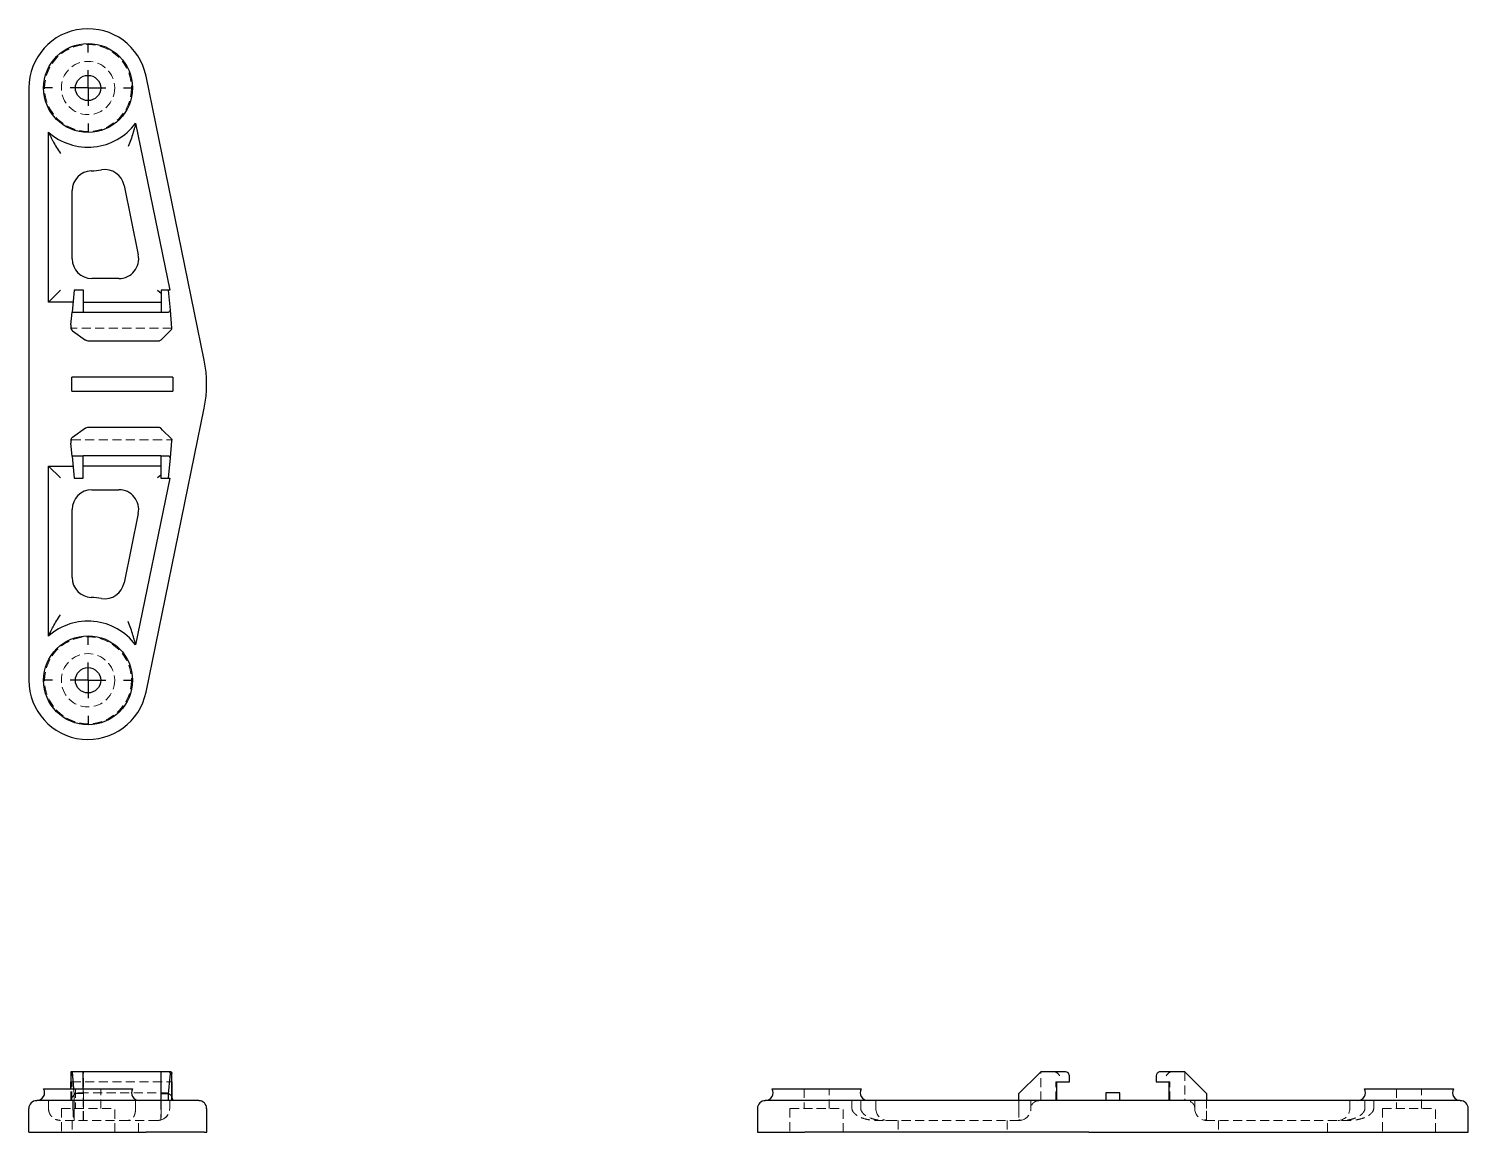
# Model space of a CAD drawing. Header units: millimetres. Extents: x 70 to 273, y 53 to 208.
import ezdxf

# ---------------------------------------------------------------- set-up
doc = ezdxf.new("R2010")
doc.units = ezdxf.units.MM
doc.linetypes.add('HIDDEN', pattern=[1.905, 1.27, -0.635])
doc.layers.add('10', color=7, linetype='Continuous')

# ---------------------------------------------------------------- blocks, each defined once
blk = doc.blocks.new('SW_CENTERMARKSYMBOL_0')
at = {"layer": '10', "color": 0}
for p, q in [((0, 5), (0, 6.25)), ((0, 0), (0, 2.5)), ((-5, 0), (-6.25, 0)), ((0, 0), (-2.5, 0)), ((0, 0), (0, -2.5)), ((0, 0), (2.5, 0)), ((5, 0), (6.25, 0)), ((0, -5), (0, -6.25))]:
    blk.add_line(p, q, dxfattribs=at)
blk = doc.blocks.new('SW_CENTERMARKSYMBOL_1')
at = {"layer": '10', "color": 0}
for p, q in [((0, 5), (0, 6.25)), ((0, 0), (0, 2.5)), ((-5, 0), (-6.25, 0)), ((0, 0), (-2.5, 0)), ((0, 0), (0, -2.5)), ((0, 0), (2.5, 0)), ((5, 0), (6.25, 0)), ((0, -5), (0, -6.25))]:
    blk.add_line(p, q, dxfattribs=at)

msp = doc.modelspace()

# ---------------------------------------------------------------- linework, layer by layer
at = {"color": 7, "linetype": 'Continuous', "lineweight": 25}
for p, q in [((95.16, 161.36), (86.98, 201.34)), ((70.48, 199.67), (70.48, 116.33)), ((85.51, 194.7), (90.31, 171.2)), ((73.26, 169.53), (73.26, 193.46)), ((76.6, 175.64), (76.6, 185.23)), ((83.89, 185.97), (85.89, 176.2)), ((83.17, 172.87), (79.37, 172.87)), ((73.26, 169.53), (74.93, 171.2)), ((76.85, 171.2), (76.58, 168.15)), ((78.18, 171.2), (76.85, 171.2)), ((78.18, 168.15), (78.18, 171.2)), ((88.61, 171.2), (89.1, 170.8)), ((89.1, 171.2), (89.1, 168.15)), ((90.16, 171.2), (89.1, 171.2)), ((90.4, 168.43), (90.16, 171.2)), ((90.31, 171.2), (90.16, 171.2)), ((76.7, 169.53), (73.26, 169.53)), ((76.42, 166.34), (76.58, 168.15)), ((76.58, 168.15), (78.18, 168.15)), ((78.18, 169.53), (89.1, 169.53)), ((78.18, 168.11), (78.18, 168.15)), ((78.18, 168.11), (89.1, 168.11)), ((89.1, 168.11), (89.1, 168.15)), ((89.1, 168.15), (90.15, 168.15)), ((90.63, 165.89), (90.4, 168.43)), ((76.42, 166.34), (76.39, 166.02)), ((76.63, 165.51), (78.48, 164.21)), ((78.8, 164.11), (88.87, 164.11)), ((89.07, 164.19), (89.35, 164.47)), ((89.35, 164.47), (90.54, 165.67)), ((76.52, 157), (76.52, 159)), ((77.63, 159), (76.52, 159)), ((89.63, 159), (77.63, 159)), ((90.74, 159), (89.63, 159)), ((90.74, 159), (90.74, 157)), ((76.52, 157), (77.63, 157)), ((77.63, 157), (89.63, 157)), ((89.63, 157), (90.74, 157)), ((86.98, 114.66), (95.16, 154.64)), ((88.84, 151.89), (78.76, 151.89)), ((76.39, 150.01), (76.42, 149.69)), ((78.44, 151.79), (76.62, 150.51)), ((89.32, 151.53), (89.04, 151.81)), ((90.56, 150.29), (89.32, 151.53)), ((90.41, 147.63), (90.62, 150.04)), ((90.62, 150.04), (90.63, 150.11)), ((76.58, 147.85), (76.42, 149.69)), ((78.15, 147.85), (76.58, 147.85)), ((76.58, 147.85), (76.85, 144.79)), ((89.07, 147.89), (78.15, 147.89)), ((78.15, 147.89), (78.15, 147.85)), ((78.15, 144.79), (78.15, 147.85)), ((89.07, 147.89), (89.07, 147.85)), ((90.2, 147.85), (89.07, 147.85)), ((89.07, 147.85), (89.07, 144.79)), ((73.26, 146.47), (76.7, 146.47)), ((73.26, 122.54), (73.26, 146.47)), ((74.93, 144.8), (73.26, 146.47)), ((89.07, 146.47), (78.15, 146.47)), ((90.16, 144.79), (90.41, 147.63)), ((76.85, 144.79), (78.15, 144.79)), ((90.31, 144.79), (85.51, 121.3)), ((89.07, 145.18), (88.61, 144.8)), ((89.07, 144.79), (90.16, 144.79)), ((90.16, 144.79), (90.31, 144.79)), ((79.37, 143.13), (83.17, 143.13)), ((76.6, 130.77), (76.6, 140.36)), ((85.89, 139.8), (83.89, 130.03)), ((76.39, 61.14), (76.39, 59.85)), ((76.58, 61.24), (76.42, 61.24)), ((76.58, 61.24), (76.79, 58.85)), ((78.15, 61.24), (76.58, 61.24)), ((78.15, 58.85), (78.15, 61.24)), ((89.07, 61.24), (78.15, 61.24)), ((90.2, 61.24), (89.07, 61.24)), ((89.07, 61.24), (89.07, 58.19)), ((90.16, 58.19), (90.41, 61.02)), ((90.4, 61.24), (90.2, 61.24)), ((90.43, 61.23), (90.4, 61.24)), ((90.63, 60.96), (90.63, 60.98)), ((90.63, 57.19), (90.63, 60.96)), ((90.63, 57.67), (90.63, 60.96)), ((209.79, 58.19), (212.63, 61.02)), ((212.85, 61.24), (212.63, 61.02)), ((215.06, 61.24), (212.85, 61.24)), ((216.33, 61.24), (215.06, 61.24)), ((230.87, 61.24), (229.67, 61.24)), ((233.15, 61.24), (230.87, 61.24)), ((233.43, 60.96), (233.15, 61.24)), ((233.43, 60.96), (236.2, 58.19)), ((72.56, 58.85), (85.08, 58.85)), ((76.39, 58.85), (76.39, 59.85)), ((76.39, 59.85), (76.39, 59.85)), ((76.39, 59.85), (76.39, 59.85)), ((90.63, 59.85), (90.63, 57.67)), ((90.63, 59.85), (90.63, 59.85)), ((175.07, 58.85), (187.59, 58.85)), ((215.14, 57.19), (215.14, 59.85)), ((215.14, 59.85), (215.29, 59.85)), ((215.29, 59.85), (216.81, 59.85)), ((216.81, 59.85), (216.89, 59.85)), ((216.89, 59.85), (216.89, 60.69)), ((229.11, 60.69), (229.11, 59.85)), ((229.11, 59.85), (229.19, 59.85)), ((229.19, 59.85), (230.67, 59.85)), ((230.67, 59.85), (230.86, 59.85)), ((230.86, 59.85), (230.86, 57.19)), ((258.41, 58.85), (270.93, 58.85)), ((85.89, 57.19), (71.6, 57.19)), ((94.07, 57.19), (85.89, 57.19)), ((89.07, 58.19), (89.07, 57.19)), ((89.07, 58.19), (90.16, 58.19)), ((90.16, 57.19), (90.16, 58.19)), ((94.4, 57.19), (94.07, 57.19)), ((179.89, 57.19), (174.11, 57.19)), ((219.87, 57.19), (179.89, 57.19)), ((209.79, 57.19), (209.79, 58.19)), ((226.13, 57.19), (219.87, 57.19)), ((222, 58.3), (222, 57.19)), ((224, 58.3), (222, 58.3)), ((224, 57.19), (224, 58.3)), ((266.11, 57.19), (226.13, 57.19)), ((236.2, 58.19), (236.2, 57.19)), ((271.89, 57.19), (266.11, 57.19)), ((70.48, 52.74), (70.48, 56.07)), ((95.52, 52.74), (95.52, 56.07)), ((173, 56.07), (173, 52.74)), ((273, 52.74), (273, 56.07)), ((70.48, 52.74), (86.98, 52.74)), ((95.16, 52.74), (86.98, 52.74)), ((95.16, 52.74), (95.52, 52.74)), ((173, 52.74), (179.66, 52.74)), ((219.64, 52.74), (179.66, 52.74)), ((219.64, 52.74), (226.36, 52.74)), ((226.36, 52.74), (266.34, 52.74)), ((266.34, 52.74), (273, 52.74))]:
    msp.add_line(p, q, dxfattribs=at)
at = {"color": 7, "linetype": 'HIDDEN', "lineweight": 18}
for p, q in [((76.53, 165.86), (76.39, 166)), ((90.63, 165.86), (76.53, 165.86)), ((76.39, 150), (76.53, 150.14)), ((76.53, 150.14), (90.63, 150.14)), ((76.39, 61.14), (76.39, 59.85)), ((76.85, 58.19), (76.58, 61.24)), ((78.18, 57.19), (78.18, 61.24)), ((89.1, 61.24), (89.1, 57.19)), ((90.4, 60.96), (90.16, 58.19)), ((90.63, 60.96), (90.61, 61.07)), ((212.89, 57.19), (212.89, 61.24)), ((233.11, 61.24), (233.11, 57.19)), ((76.39, 59.85), (76.53, 59.85)), ((76.39, 57.19), (76.39, 58.85)), ((76.53, 57.19), (76.53, 59.85)), ((76.53, 59.85), (90.63, 59.85)), ((76.79, 58.85), (76.85, 58.19)), ((77.04, 58.85), (77.04, 56.07)), ((78.15, 58.19), (78.15, 58.85)), ((80.6, 56.07), (80.6, 58.85)), ((90.63, 57.19), (90.63, 59.85)), ((179.56, 58.85), (179.56, 56.07)), ((183.11, 56.07), (183.11, 58.85)), ((215, 57.19), (215, 59.85)), ((215, 59.85), (215.14, 59.85)), ((230.86, 59.85), (231, 59.85)), ((231, 57.19), (231, 59.85)), ((262.89, 58.85), (262.89, 56.07)), ((266.44, 56.07), (266.44, 58.85)), ((73.26, 56.07), (73.26, 57.19)), ((76.7, 57.19), (76.7, 56.07)), ((76.85, 58.19), (76.85, 54.41)), ((76.85, 58.19), (78.15, 58.19)), ((76.85, 58.19), (76.85, 58.19)), ((76.85, 54.41), (76.85, 58.19)), ((77.63, 58.3), (89.63, 58.3)), ((78.15, 54.41), (78.15, 58.19)), ((78.18, 58.19), (78.15, 58.19)), ((78.18, 56.07), (78.18, 57.19)), ((85.51, 56.07), (85.51, 57.19)), ((89.07, 57.19), (89.07, 54.47)), ((89.1, 57.19), (89.1, 56.07)), ((90.16, 58.19), (90.16, 58.19)), ((90.16, 58.19), (90.16, 57.19)), ((90.31, 57.19), (90.31, 56.07)), ((90.31, 57.19), (90.31, 56.07)), ((90.63, 57.67), (90.63, 57.19)), ((90.63, 57.19), (90.63, 57.67)), ((186.3, 56.07), (186.3, 57.19)), ((187.54, 56.07), (187.54, 57.19)), ((189.67, 56.07), (189.67, 57.19)), ((209.79, 57.19), (209.79, 56.07)), ((211.47, 57.19), (211.47, 56.07)), ((212.58, 57.19), (212.89, 57.19)), ((233.11, 57.19), (233.42, 57.19)), ((234.53, 56.07), (234.53, 57.19)), ((236.2, 57.19), (236.2, 56.07)), ((256.33, 57.19), (256.33, 56.07)), ((258.46, 56.07), (258.46, 57.19)), ((259.7, 56.07), (259.7, 57.19)), ((75.07, 56.07), (82.57, 56.07)), ((75.07, 56.07), (75.07, 52.74)), ((78.18, 54.41), (78.18, 56.07)), ((82.57, 52.74), (82.57, 56.07)), ((89.1, 56.07), (89.1, 54.46)), ((177.58, 56.07), (181.33, 56.07)), ((177.58, 56.07), (177.58, 52.74)), ((181.33, 56.07), (185.08, 56.07)), ((185.08, 52.74), (185.08, 56.07)), ((209.79, 56.07), (209.79, 54.47)), ((236.2, 54.48), (236.2, 56.07)), ((260.92, 56.07), (264.67, 56.07)), ((260.92, 56.07), (260.92, 52.74)), ((264.67, 56.07), (268.42, 56.07)), ((268.42, 52.74), (268.42, 56.07)), ((84.47, 54.41), (74.93, 54.41)), ((76.6, 54.41), (76.6, 52.74)), ((88.61, 54.41), (84.47, 54.41)), ((85.94, 52.74), (85.94, 54.41)), ((89.07, 54.47), (89.07, 54.45)), ((209.8, 54.41), (189.58, 54.41)), ((192.81, 54.41), (192.81, 52.74)), ((208.13, 54.41), (208.13, 52.74)), ((209.79, 54.41), (209.79, 54.47)), ((236.2, 54.48), (236.2, 54.41)), ((256.42, 54.41), (236.2, 54.41)), ((237.87, 54.41), (237.87, 52.74)), ((253.19, 52.74), (253.19, 54.41))]:
    msp.add_line(p, q, dxfattribs=at)
at = {"color": 7, "linetype": 'Continuous', "lineweight": 25}
for centre, radius in [((78.82, 199.67), 6.26), ((78.82, 199.67), 1.78), ((78.82, 116.33), 6.26), ((78.82, 116.33), 1.78)]:
    msp.add_circle(centre, radius, dxfattribs=at)
at = {"color": 7, "linetype": 'HIDDEN', "lineweight": 18}
for centre, radius in [((78.82, 199.67), 6.11), ((78.82, 199.67), 3.75), ((78.82, 116.33), 6.11), ((78.82, 116.33), 3.75)]:
    msp.add_circle(centre, radius, dxfattribs=at)
at = {"color": 7, "linetype": 'Continuous', "lineweight": 25}
for centre, radius, start, end in [((78.82, 199.67), 8.33, 11.5632, 180), ((78.82, 199.67), 8.33, 228.1897, 323.3735), ((79.37, 185.23), 2.78, 92.2042, 180), ((78.82, 199.67), 11.67, 272.2042, 279.3589), ((81.17, 185.41), 2.78, 11.5632, 99.3589), ((83.17, 175.64), 2.78, 270, 11.5632), ((79.37, 175.64), 2.78, 180, 270), ((76.95, 165.97), 0.556, 175, 235), ((78.8, 164.67), 0.556, 235, 270), ((90.35, 165.87), 0.278, 315, 5), ((79.4, 158), 16.11, 347.9547, 12.0453), ((78.76, 151.33), 0.556, 90, 125), ((76.94, 150.06), 0.556, 125, 185), ((79.37, 140.36), 2.78, 90, 180), ((83.17, 140.36), 2.78, 348.4368, 90), ((79.37, 130.77), 2.78, 180, 267.7958), ((81.17, 130.59), 2.78, 260.6411, 348.4368), ((78.82, 116.33), 11.67, 80.6411, 87.7958), ((78.82, 116.33), 8.33, 36.6265, 131.8103), ((78.82, 116.33), 8.33, 180, 348.4368), ((71.6, 58.3), 1.11, 270, 30), ((86.04, 58.3), 1.11, 150, 270), ((174.11, 58.3), 1.11, 270, 30), ((188.56, 58.3), 1.11, 150, 270), ((257.44, 58.3), 1.11, 270, 30), ((271.89, 58.3), 1.11, 150, 270), ((71.6, 56.07), 1.11, 90, 180), ((89.63, 57.19), 1.11, 0, 26.0262), ((94.4, 56.07), 1.11, 0, 90), ((174.11, 56.07), 1.11, 90, 180), ((271.89, 56.07), 1.11, 0, 90)]:
    msp.add_arc(centre, radius, start, end, dxfattribs=at)
at = {"color": 7, "linetype": 'HIDDEN', "lineweight": 18}
for centre, radius, start, end in [((90.35, 60.96), 0.278, 3.3692, 90), ((77.63, 57.19), 1.11, 90, 180), ((89.63, 57.19), 1.11, 26.0262, 90), ((212.58, 56.07), 1.11, 90, 180), ((233.42, 56.07), 1.11, 0, 90), ((191.33, 56.07), 1.67, 180, 270), ((209.8, 56.07), 1.67, 283.0381, 0), ((236.2, 56.07), 1.67, 180, 256.126), ((254.67, 56.07), 1.67, 270, 0), ((209.8, 56.07), 1.67, 270, 283.0381), ((236.2, 56.07), 1.67, 256.126, 270)]:
    msp.add_arc(centre, radius, start, end, dxfattribs=at)
at = {"color": 7, "linetype": 'Continuous', "lineweight": 25}
for centre, major_axis, ratio, start_param, end_param in [((90.12, 168.43), (0.214, -0.196), 0.916331, 5.497787, 7.068583), ((90.18, 147.63), (0.171, 0.157), 0.916331, 5.497787, 7.068583), ((76.42, 60.69), (0, 0.556), 0.100639, 0, 0.523599), ((76.94, 60.69), (0.53, -0.53), 0.315299, 3.359759, 3.447025), ((90.18, 61.02), (0.171, 0.157), 0.916331, 5.497787, 7.068583), ((90.62, 60.96), (0, 0.0556), 0.113774, 4.712389, 6.283185)]:
    msp.add_ellipse(centre, major_axis=major_axis, ratio=ratio, start_param=start_param, end_param=end_param, dxfattribs=at)
at = {"color": 7, "linetype": 'HIDDEN', "lineweight": 18}
for centre, major_axis, ratio, start_param, end_param in [((76.95, 60.69), (-0.53, 0.53), 0.315299, 0.218166, 1.265364), ((76.42, 60.69), (0, 0.556), 0.100639, 0, 0.523599), ((76.94, 60.69), (0.53, -0.53), 0.315299, 3.447025, 4.406956), ((90.12, 60.96), (0.214, 0.196), 0.916331, 5.497787, 7.068583), ((214.69, 60.69), (0.639, 0), 0.869333, 1.047198, 1.570796), ((215.06, 60.69), (0.493, -0.493), 0.520567, 1.090831, 2.138028), ((230.97, 60.69), (0.493, 0.493), 0.520567, 1.003564, 2.050762), ((231.34, 60.69), (0.639, 0), 0.869333, 1.570796, 2.094395), ((76.85, 56.07), (0, 1.67), 0.087489, 1.570796, 3.141593), ((88.61, 56.07), (1.7, 0), 0.979704, 4.987442, 6.283185), ((88.61, 56.07), (1.7, 0), 0.979704, 5.004937, 6.283185), ((88.61, 56.07), (2.04, 0), 0.816115, 4.712389, 4.939946), ((212.05, 56.07), (-8.31, 0), 0.200448, 1.295743, 1.343239), ((233.81, 56.07), (8.31, 0), 0.200448, 4.954536, 5.004937)]:
    msp.add_ellipse(centre, major_axis=major_axis, ratio=ratio, start_param=start_param, end_param=end_param, dxfattribs=at)
at = {"color": 7, "linetype": 'Continuous', "lineweight": 25}
for points, knots in [([(85.51, 194.7), (85.51, 194.7), (85.49, 194.63), (85.45, 194.43), (85.42, 194.31), (85.35, 194.04), (85.31, 193.9), (85.23, 193.61), (85.19, 193.46), (85.05, 193), (84.94, 192.68), (84.72, 192.05), (84.6, 191.74), (84.47, 191.42)], [0, 0, 0, 0, 0.125, 0.125, 0.25, 0.25, 0.375, 0.375, 0.5, 0.5, 0.75, 0.75, 1, 1, 1, 1]), ([(73.26, 193.46), (73.26, 193.46), (73.29, 193.39), (73.37, 193.21), (73.43, 193.09), (73.55, 192.85), (73.61, 192.71), (73.75, 192.44), (73.82, 192.31), (74.05, 191.88), (74.22, 191.6), (74.56, 191.02), (74.74, 190.74), (74.93, 190.45)], [0, 0, 0, 0, 0.125, 0.125, 0.25, 0.25, 0.375, 0.375, 0.5, 0.5, 0.75, 0.75, 1, 1, 1, 1]), ([(73.26, 122.54), (73.26, 122.54), (73.29, 122.61), (73.37, 122.79), (73.43, 122.91), (73.55, 123.15), (73.61, 123.29), (73.75, 123.56), (73.82, 123.69), (74.05, 124.12), (74.22, 124.4), (74.56, 124.98), (74.74, 125.26), (74.93, 125.55)], [0, 0, 0, 0, 0.125, 0.125, 0.25, 0.25, 0.375, 0.375, 0.5, 0.5, 0.75, 0.75, 1, 1, 1, 1]), ([(85.51, 121.3), (85.51, 121.3), (85.49, 121.37), (85.45, 121.57), (85.42, 121.69), (85.35, 121.96), (85.31, 122.1), (85.23, 122.39), (85.19, 122.54), (85.05, 123), (84.94, 123.32), (84.72, 123.95), (84.6, 124.26), (84.47, 124.58)], [0, 0, 0, 0, 0.125, 0.125, 0.25, 0.25, 0.375, 0.375, 0.5, 0.5, 0.75, 0.75, 1, 1, 1, 1]), ([(90.61, 61.07), (90.61, 61.08), (90.6, 61.1), (90.59, 61.13), (90.55, 61.17), (90.5, 61.22), (90.45, 61.23), (90.43, 61.24)], [0, 0, 0, 0, 0.035345, 0.220141, 0.442003, 0.702246, 1, 1, 1, 1]), ([(216.89, 60.69), (216.89, 60.85), (216.75, 61.14), (216.46, 61.24), (216.33, 61.24)], [-1.570796, -1.570796, -1.570796, -1.570796, -0.673198, 0, 0, 0, 0]), ([(229.67, 61.24), (229.5, 61.24), (229.21, 61.1), (229.11, 60.81), (229.11, 60.69)], [0, 0, 0, 0, 0.897598, 1.570796, 1.570796, 1.570796, 1.570796])]:
    msp.add_open_spline(points, degree=3, knots=knots, dxfattribs=at)
for points in [[(89.07, 164.19), (89.02, 164.14), (88.94, 164.11), (88.87, 164.11)], [(89.04, 151.81), (89.01, 151.83), (88.95, 151.87), (88.88, 151.89), (88.84, 151.89)], [(90.56, 150.29), (90.61, 150.24), (90.63, 150.17), (90.63, 150.11)], [(90.4, 61.24), (90.46, 61.24), (90.57, 61.19), (90.62, 61.08), (90.62, 61.02)]]:
    msp.add_open_spline(points, degree=3, dxfattribs=at)
at = {"color": 7, "linetype": 'HIDDEN', "lineweight": 18}
for points in [[(73.26, 56.07), (73.26, 55.9), (73.29, 55.74), (73.37, 55.46), (73.43, 55.34), (73.55, 55.13), (73.61, 55.05), (73.75, 54.89), (73.82, 54.82), (74.05, 54.64), (74.22, 54.56), (74.56, 54.44), (74.74, 54.41), (74.93, 54.41)], [(85.51, 56.07), (85.51, 55.9), (85.49, 55.74), (85.45, 55.46), (85.42, 55.34), (85.35, 55.13), (85.31, 55.05), (85.23, 54.89), (85.19, 54.82), (85.05, 54.64), (84.94, 54.56), (84.72, 54.44), (84.6, 54.41), (84.47, 54.41)], [(186.3, 56.07), (186.3, 55.9), (186.37, 55.74), (186.57, 55.46), (186.69, 55.34), (186.96, 55.13), (187.1, 55.05), (187.39, 54.89), (187.54, 54.82), (188, 54.64), (188.32, 54.56), (188.95, 54.44), (189.26, 54.41), (189.58, 54.41)], [(187.54, 56.07), (187.54, 55.9), (187.61, 55.74), (187.79, 55.46), (187.91, 55.34), (188.15, 55.13), (188.29, 55.05), (188.56, 54.89), (188.69, 54.82), (189.12, 54.64), (189.4, 54.56), (189.98, 54.44), (190.26, 54.41), (190.55, 54.41)], [(258.46, 56.07), (258.46, 55.9), (258.39, 55.74), (258.21, 55.46), (258.09, 55.34), (257.85, 55.13), (257.71, 55.05), (257.44, 54.89), (257.31, 54.82), (256.88, 54.64), (256.6, 54.56), (256.02, 54.44), (255.74, 54.41), (255.45, 54.41)], [(259.7, 56.07), (259.7, 55.9), (259.63, 55.74), (259.43, 55.46), (259.31, 55.34), (259.04, 55.13), (258.9, 55.05), (258.61, 54.89), (258.46, 54.82), (258, 54.64), (257.68, 54.56), (257.05, 54.44), (256.74, 54.41), (256.42, 54.41)]]:
    msp.add_open_spline(points, degree=3, knots=[0, 0, 0, 0, 0.125, 0.125, 0.25, 0.25, 0.375, 0.375, 0.5, 0.5, 0.75, 0.75, 1, 1, 1, 1], dxfattribs=at)

# ---------------------------------------------------------------- block references
at = {"layer": '10'}
for name, p in [('SW_CENTERMARKSYMBOL_0', (78.82, 199.67)), ('SW_CENTERMARKSYMBOL_1', (78.82, 116.33))]:
    msp.add_blockref(name, p, dxfattribs=at)

doc.saveas('drawing.dxf')
